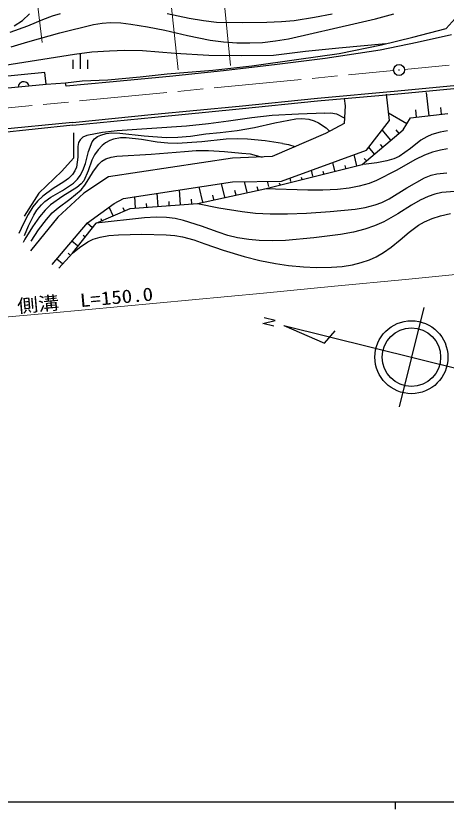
# Model space of a CAD drawing. Units: millimetres, scale not verified. Extents: x 40000 to 680000, y 20000 to 380000.
# Drawn here: x 116104 to 174994, y 204000 to 312699 of the extents above; entities that cross this region are included whole.
import ezdxf
from ezdxf.enums import TextEntityAlignment as Align

# ---------------------------------------------------------------- set-up
doc = ezdxf.new("R2010")
doc.units = ezdxf.units.MM
doc.header["$LTSCALE"] = 1000
doc.linetypes.add('CHAIN', pattern=[18.5, 12, -1.5, 3.5, -1.5])
for name, color, linetype, lineweight in [('M-BGD', 7, 'Continuous', 25), ('M-BMK', 2, 'CHAIN', 13), ('M-BMK-SRVR', 3, 'Continuous', 25), ('M-STR-HTXT', 7, 'Continuous', 13), ('M-TTL-BAND', 7, 'Continuous', 25)]:
    doc.layers.add(name, color=color, linetype=linetype, lineweight=lineweight)
doc.styles.add('ＭＳ ゴシック', font='')
doc.styles.get('ＭＳ ゴシック').set_extended_font_data('MS Gothic')

msp = doc.modelspace()

# ---------------------------------------------------------------- linework, layer by layer
at = {"layer": 'M-BGD'}
for p, q in [((115887, 311335), (117015, 312069)), ((117015, 312069), (117974, 312971)), ((174979, 310960), (176647, 312781)), ((170460, 309796), (174979, 310960)), ((166161, 308752), (170460, 309796)), ((175720, 310078), (171041, 309030)), ((160334, 307547), (166161, 308752)), ((171041, 309030), (165971, 308017)), ((165971, 308017), (158460, 306850)), ((123921, 306659), (123921, 305459)), ((124921, 307459), (124921, 305459)), ((125921, 306659), (125921, 305459)), ((148418, 305847), (154513, 306702)), ((158460, 306850), (151848, 306015)), ((154513, 306702), (160334, 307547)), ((143062, 305246), (148418, 305847)), ((151848, 306015), (144543, 305147)), ((120077, 304929), (95513, 302618)), ((120228, 303321), (120077, 304929)), ((137111, 304382), (128923, 303615)), ((133099, 304329), (136797, 304769)), ((136797, 304769), (143062, 305246)), ((144543, 305147), (137111, 304382)), ((95665, 301011), (120228, 303321)), ((116529, 303305), (116454, 303147)), ((116665, 303468), (116529, 303305)), ((116805, 303572), (116665, 303468)), ((116979, 303648), (116805, 303572)), ((117218, 303671), (116979, 303648)), ((117403, 303628), (117218, 303671)), ((117561, 303552), (117403, 303628)), ((117724, 303417), (117561, 303552)), ((117828, 303276), (117724, 303417)), ((117904, 303103), (117828, 303276)), ((120228, 303321), (122908, 303544)), ((122908, 303544), (125186, 303792)), ((122980, 303072), (122908, 303544)), ((128923, 303615), (122980, 303072)), ((125186, 303792), (128675, 303929)), ((128675, 303929), (133099, 304329)), ((116454, 303147), (116411, 302962)), ((157372, 301434), (168368, 302405)), ((168368, 302405), (176495, 303196)), ((168405, 302006), (176547, 302799)), ((172669, 299023), (172325, 302188)), ((146649, 300345), (157372, 301434)), ((157410, 301036), (168405, 302006)), ((161054, 301357), (161184, 300391)), ((167245, 298349), (166835, 301985)), ((135068, 299211), (146649, 300345)), ((146689, 299947), (157410, 301036)), ((161184, 300391), (161029, 297954)), ((174379, 299208), (174280, 300121)), ((123872, 298109), (135068, 299211)), ((135107, 298812), (146689, 299947)), ((169612, 297905), (167130, 299365)), ((170105, 298744), (175233, 299301)), ((170960, 298837), (170853, 299823)), ((123872, 298109), (69145, 292609)), ((123911, 297711), (135107, 298812)), ((161029, 297954), (158464, 296573)), ((164088, 294304), (167245, 298349)), ((169119, 297067), (170105, 298744)), ((123911, 297711), (69216, 291932)), ((158581, 297374), (159015, 296917)), ((163525, 292345), (169119, 297067)), ((167441, 295650), (166244, 297068)), ((168560, 296594), (168141, 297090)), ((124013, 296691), (124013, 293186)), ((158464, 296573), (151164, 293416)), ((165203, 293761), (164404, 294709)), ((166322, 294706), (166023, 295060)), ((148158, 293773), (149804, 293349)), ((152447, 290062), (164088, 294304)), ((162773, 292166), (162410, 293693)), ((124013, 293186), (122377, 291434)), ((145738, 293219), (128770, 290654)), ((151164, 293416), (145738, 293219)), ((159762, 291450), (159483, 292626)), ((164085, 292817), (163797, 293158)), ((122377, 291434), (119223, 288397)), ((150201, 289014), (163525, 292345)), ((156752, 290735), (156556, 291560)), ((158272, 291031), (158186, 291393)), ((161268, 291808), (161171, 292214)), ((128770, 290654), (125416, 288385)), ((153742, 290019), (153629, 290493)), ((155270, 290281), (155201, 290572)), ((130842, 287695), (145738, 289964)), ((141700, 287157), (141197, 289272)), ((144711, 287872), (144267, 289739)), ((145738, 289964), (152447, 290062)), ((147748, 288474), (147388, 289988)), ((149259, 288806), (149150, 289265)), ((150731, 289304), (150558, 290034)), ((152268, 289530), (152208, 289780)), ((119223, 288397), (117237, 285243)), ((125416, 288385), (121864, 285130)), ((135570, 286590), (135440, 288395)), ((138643, 286812), (138495, 288860)), ((140948, 286978), (150201, 289014)), ((143205, 287515), (143063, 288112)), ((146237, 288142), (146092, 288750)), ((125909, 284340), (129559, 287004)), ((129559, 287004), (130842, 287695)), ((131730, 286313), (140948, 286978)), ((132498, 286369), (132385, 287930)), ((134034, 286480), (133998, 286984)), ((137107, 286701), (137065, 287279)), ((140179, 286923), (140132, 287574)), ((127091, 284288), (131730, 286313)), ((129410, 285301), (128932, 286396)), ((130956, 285976), (130775, 286391)), ((121864, 285130), (118115, 280493)), ((127864, 284625), (127758, 284867)), ((121075, 278619), (125909, 284340)), ((123874, 280203), (127091, 284288)), ((126578, 283671), (125853, 284274)), ((125552, 282439), (125332, 282622)), ((124527, 281206), (123784, 281825)), ((122476, 278741), (121714, 279375)), ((121963, 278125), (123874, 280203)), ((123501, 279974), (123276, 280162))]:
    msp.add_line(p, q, dxfattribs=at)
for points in [[(122148, 312957), (121070, 312653), (119759, 312162), (117715, 311298), (115275, 310398)], [(115457, 308453), (117757, 309142), (122105, 310357), (126743, 311535), (127925, 311719), (129057, 311780), (130457, 311722), (131857, 311564), (134133, 311198), (136481, 310717), (139576, 309991), (142716, 309369), (144502, 309133), (146328, 309000), (148130, 308981), (149870, 309068), (151661, 309262), (153435, 309558), (162947, 311748), (165349, 312295), (167860, 312978)], [(159416, 312932), (156972, 312458), (154203, 312034), (152454, 311859), (150458, 311768), (147179, 311731), (143581, 311803), (141796, 312010), (139824, 312354), (136808, 312959)], [(114570, 305937), (124117, 307468), (126502, 307749), (128896, 307926), (131037, 307983), (133438, 307935), (137910, 307567), (142509, 307293), (146964, 307250), (151380, 307335), (155747, 307867), (160326, 308317), (166726, 308920)], [(158391, 299363), (154789, 299246), (151197, 299028), (148379, 298721), (145210, 298268), (142455, 297893), (139477, 297594), (129970, 296939), (127976, 296710), (125800, 296320), (125286, 296075), (124897, 295733), (124697, 295361), (124579, 294818), (124562, 293338), (124419, 291973), (124193, 291449), (123870, 290982), (123318, 290430), (122663, 289936), (121206, 289022), (119790, 288013), (119068, 287298), (118445, 286514), (117799, 285501), (117146, 284251), (116510, 282876)], [(158391, 299363), (159218, 299390), (160004, 299290), (161035, 298743)], [(117268, 282592), (117821, 283938), (118542, 285396), (118970, 286066), (119592, 286824), (120072, 287269), (120888, 287852), (122489, 288778), (123986, 289781), (124533, 290324), (124900, 290832), (125263, 291529), (125615, 292483), (126043, 294101), (126549, 295443), (126871, 295840), (127269, 296147), (127735, 296373), (128448, 296564), (129249, 296649), (130344, 296638), (133666, 296261), (136660, 296034), (138276, 296070), (140010, 296224), (142093, 296521), (144053, 296697), (146397, 297002), (148769, 297420), (151541, 298048), (154426, 298590), (155225, 298619), (156191, 298524), (156931, 298319), (157511, 298053), (158581, 297374)], [(175186, 296924), (174196, 296755), (173060, 296434), (172342, 296130), (171523, 295646), (170103, 294524), (168549, 293449), (167832, 293130), (166889, 292835), (165500, 292565), (164065, 292397), (163525, 292345)], [(152611, 295194), (150210, 295561), (147823, 295811), (146442, 295858), (144895, 295798), (141577, 295441), (138164, 295198), (136914, 295237), (135453, 295401), (133287, 295766), (131197, 295992), (130410, 295972), (129485, 295813), (128966, 295630), (128355, 295289), (127900, 294932), (127352, 294349), (126883, 293671), (126503, 292929), (126011, 291457), (125410, 290107), (125048, 289667), (124462, 289158), (122522, 287983), (120832, 286792), (120122, 286085), (119357, 285162), (118392, 283782), (117339, 282080), (117079, 281645)], [(152611, 295194), (153401, 295062), (154275, 294801), (154313, 294787)], [(118216, 281834), (119218, 283364), (120295, 284817), (121092, 285703), (121874, 286415), (123488, 287598), (125030, 288878), (125542, 289482), (126109, 290353), (126745, 291430), (127448, 292389), (127862, 292774), (128403, 293098), (129140, 293346), (129944, 293486), (134616, 293753), (139200, 294116), (140794, 294236), (142451, 294256), (144662, 294136), (147051, 293899), (148158, 293773)], [(175177, 294471), (174211, 294314), (173143, 294030), (172043, 293612), (170789, 293009), (168145, 291512), (165453, 290121), (164444, 289735), (163105, 289354), (161733, 289087), (160135, 288900), (158111, 288804), (156079, 288808), (150201, 289014)], [(140948, 286978), (143905, 286393), (147063, 285881), (148905, 285682), (150888, 285575), (153276, 285570), (155878, 285673), (159102, 285882), (162537, 286212), (163921, 286458), (165269, 286811), (166203, 287146), (167208, 287622), (169624, 289128), (172048, 290520), (172956, 290862), (173717, 291040), (175078, 291185)], [(177355, 288726), (174404, 288486), (173464, 288283), (172523, 287961), (171459, 287451), (170252, 286748), (168377, 285551), (166455, 284457), (165173, 283909), (163851, 283464), (162300, 283063), (160517, 282725), (156867, 282270), (153018, 281908), (151200, 281855), (149395, 281908), (148004, 282038), (146432, 282294), (145126, 282611), (143787, 283042), (141519, 283879), (139049, 284678), (137897, 284924), (136715, 285063), (135316, 285104), (133705, 285036), (127091, 284288)], [(123874, 280203), (124813, 280976), (125970, 281757), (126689, 282095), (127642, 282388), (128837, 282599), (130140, 282716), (133335, 282765), (136653, 282706), (137845, 282607), (138916, 282420), (140451, 281991), (141972, 281461), (144487, 280597), (147364, 279727), (149498, 279189), (151655, 278756), (153442, 278493), (155452, 278309), (157257, 278224), (159328, 278243), (160766, 278366), (162178, 278594), (163356, 278883), (164493, 279268), (165404, 279669), (166442, 280253), (167481, 280995), (168716, 282029), (169942, 283075), (171222, 284021), (172014, 284475), (173096, 284943), (174232, 285300), (175609, 285606)]]:
    msp.add_lwpolyline(points, dxfattribs=at)
at = {"layer": 'M-BMK'}
for p, q in [((169305, 305353), (175392, 305930)), ((69575, 295677), (167812, 305210))]:
    msp.add_line(p, q, dxfattribs=at)
at = {"layer": 'M-BMK-SRVR'}
for p, q in [((171941, 272721), (168554, 259137)), ((149917, 270548), (151612, 270951)), ((151612, 270951), (150107, 271318)), ((151414, 270175), (149917, 270548)), ((152783, 270284), (158362, 267862)), ((152783, 270284), (177040, 264235)), ((158362, 267862), (159817, 269560))]:
    msp.add_line(p, q, dxfattribs=at)
for centre, radius in [((168558, 305283), 750), ((168558, 305283), 30), ((170248, 265929), 5000), ((170248, 265929), 4000)]:
    msp.add_circle(centre, radius, dxfattribs=at)
at = {"layer": 'M-STR-HTXT'}
for p, q in [((142470, 336026), (145485, 305875)), ((135144, 335320), (138311, 305301)), ((117477, 327710), (119681, 309068))]:
    msp.add_line(p, q, dxfattribs=at)
msp.add_lwpolyline([(182943, 276677), (181816, 277131), (180666, 277453), (180012, 277527), (179009, 277514), (169455, 276594), (159720, 275645), (149977, 274710), (140227, 273787), (130470, 272876), (120708, 271973), (110942, 271078), (101172, 270189), (91400, 269305), (81626, 268423), (74042, 267740)], dxfattribs=at)
at = {"layer": 'M-TTL-BAND'}
for p, q in [((40000, 205000), (579000, 205000)), ((168000, 205000), (168000, 204000))]:
    msp.add_line(p, q, dxfattribs=at)

# ---------------------------------------------------------------- texts
at = {"layer": 'M-STR-HTXT', "style": 'ＭＳ ゴシック', "width": 1.15}
msp.add_text('側溝\u3000L=150.0', height=1833, rotation=5.2, dxfattribs=at).set_placement((116416, 271456), align=Align.BOTTOM_LEFT)

doc.saveas('drawing.dxf')
